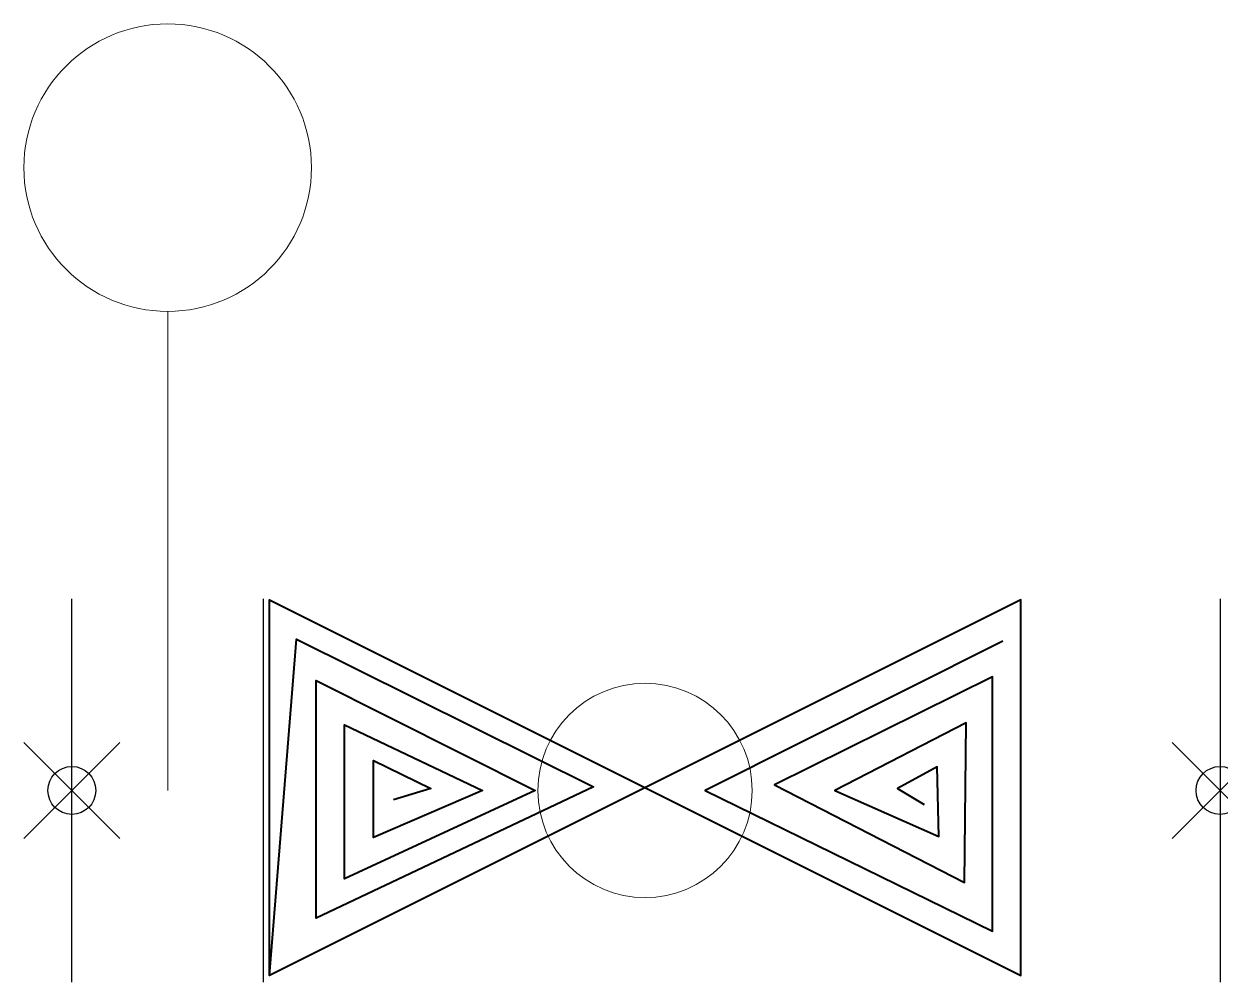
# Model space of a CAD drawing. Header units: inches. Extents: x 0 to 0.0125, y 0 to 0.01.
import ezdxf

# ---------------------------------------------------------------- set-up
doc = ezdxf.new("R2010")
doc.units = ezdxf.units.IN
doc.header["$MEASUREMENT"] = 0
doc.header["$PDMODE"] = 35
doc.header["$PDSIZE"] = 0.0005
doc.layers.add('Level 7', color=9, linetype='Continuous', lineweight=0, true_color=0xc8c8c8)

# ---------------------------------------------------------------- blocks, each defined once
blk = doc.blocks.new('0010036')
at = {"layer": 'Level 7', "color": 2, "linetype": 'Continuous', "lineweight": 40, "flags": 128}
for points in [[(-0.00392, -0.001931), (-0.00392, 0.001989), (0.00392, -0.001931), (0.00392, 0.001989), (-0.00392, -0.001931), (-0.003636, 0.001578), (-0.000539, 0.000039), (-0.00343, -0.001333), (-0.00343, 0.001147), (-0.001147, 0), (-0.003136, -0.000921), (-0.003136, 0.000686), (-0.001695, 0), (-0.002832, -0.00049), (-0.002832, 0.000314), (-0.002234, 0.00002), (-0.002626, -0.000098)], [(0.003734, 0.001558), (0.000627, 0), (0.003626, -0.00147), (0.003626, 0.001186), (0.001352, 0.000059), (0.003332, -0.00096), (0.003352, 0.000706), (0.00198, 0), (0.003067, -0.00048), (0.003048, 0.000245), (0.002636, 0.00002), (0.002911, -0.000147)]]:
    blk.add_lwpolyline(points, dxfattribs=at)
blk = doc.blocks.new('01032A1')
at = {"layer": 'Level 7', "color": 2, "linetype": 'Continuous', "lineweight": 13}
blk.add_line((0, 0), (0, 0.005), dxfattribs=at)
at = {"layer": 'Level 7', "color": 2, "linetype": 'Continuous', "lineweight": 30}
for p, q in [((-0.001, -0.002), (-0.001, 0.002)), ((0.001, -0.002), (0.001, 0.002))]:
    blk.add_line(p, q, dxfattribs=at)
at = {"layer": 'Level 7', "color": 2, "linetype": 'Continuous', "lineweight": 13}
blk.add_circle((0, 0.0065), 0.0015, dxfattribs=at)
blk = doc.blocks.new('AnonymousCell7')
at = {"layer": 'Level 7', "color": 2, "linetype": 'Continuous', "lineweight": 30}
blk.add_line((0.006245, -0.001005), (0.006245, -0.005005), dxfattribs=at)
at = {"layer": 'Level 7', "color": 2, "linetype": 'Continuous', "lineweight": 13}
blk.add_circle((0.000245, -0.003005), 0.001118, dxfattribs=at)
at = {"color": 9, "linetype": 'Continuous', "lineweight": 13, "true_color": 0xc8c8c8}
blk.add_blockref('01032A1', (-0.004736, -0.003005), dxfattribs=at)
at = {"color": 9, "linetype": 'Continuous', "lineweight": 0, "true_color": 0xc8c8c8}
blk.add_blockref('0010036', (0.000245, -0.003005), dxfattribs=at)

msp = doc.modelspace()

# ---------------------------------------------------------------- linework, layer by layer
for p in [(0.0005, 0.002), (0.012481, 0.002)]:
    msp.add_point(p)

# ---------------------------------------------------------------- block references
at = {"color": 9, "linetype": 'Continuous', "lineweight": 0, "true_color": 0xc8c8c8}
msp.add_blockref('AnonymousCell7', (0.006236, 0.005005), dxfattribs=at)

doc.saveas('drawing.dxf')
